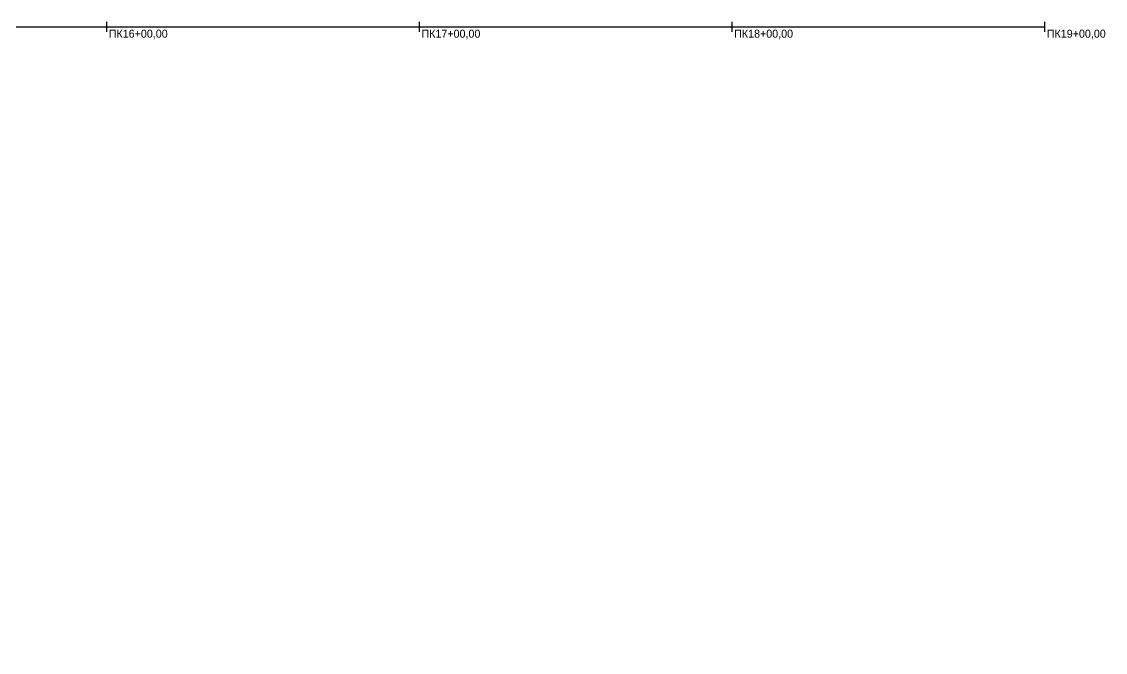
# Model space of a CAD drawing. Header units: metres. Extents: x 0 to 719, y -28 to 227.
# Drawn here: x 372.8 to 719.3, y 0 to 201.6 of the extents above; entities that cross this region are included whole.
import ezdxf

# ---------------------------------------------------------------- set-up
doc = ezdxf.new("R2010")
doc.units = ezdxf.units.M
doc.layers.add('AXIS', color=7, linetype='CONTINUOUS')
doc.layers.add('STATION', color=8, linetype='CONTINUOUS')

msp = doc.modelspace()

# ---------------------------------------------------------------- linework, layer by layer
at = {"layer": 'AXIS'}
msp.add_lwpolyline([(0, 0), (300, 0), (300, 200), (700, 200)], dxfattribs=at)
at = {"layer": 'STATION'}
for p, q in [((400, 198.4), (400, 201.6)), ((500, 198.4), (500, 201.6)), ((600, 198.4), (600, 201.6)), ((700, 198.4), (700, 201.6))]:
    msp.add_line(p, q, dxfattribs=at)

# ---------------------------------------------------------------- texts
for s, p in [('ПК16+00,00', (400.64, 196.48)), ('ПК17+00,00', (500.64, 196.48)), ('ПК18+00,00', (600.64, 196.48)), ('ПК19+00,00', (700.64, 196.48))]:
    msp.add_text(s, height=2.56, dxfattribs=at).set_placement(p)

doc.saveas('drawing.dxf')
